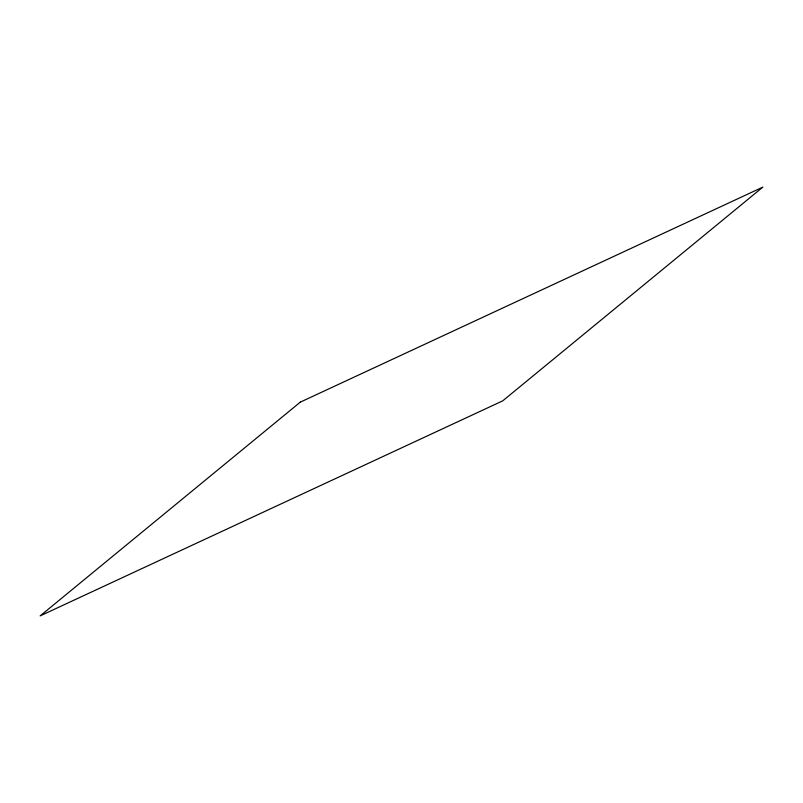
<?xml version="1.0" encoding="UTF-8"?>
<svg xmlns="http://www.w3.org/2000/svg" width="803" height="803" viewBox="0 0 803 803"><rect width="100%" height="100%" fill="white"/><g stroke="black" fill="none" stroke-linecap="round" stroke-linejoin="round"><path stroke-width="1.2" d="M300.302 402.132L40.15 615.891L502.698 400.868L762.85 187.109L300.302 402.132"/></g></svg>
